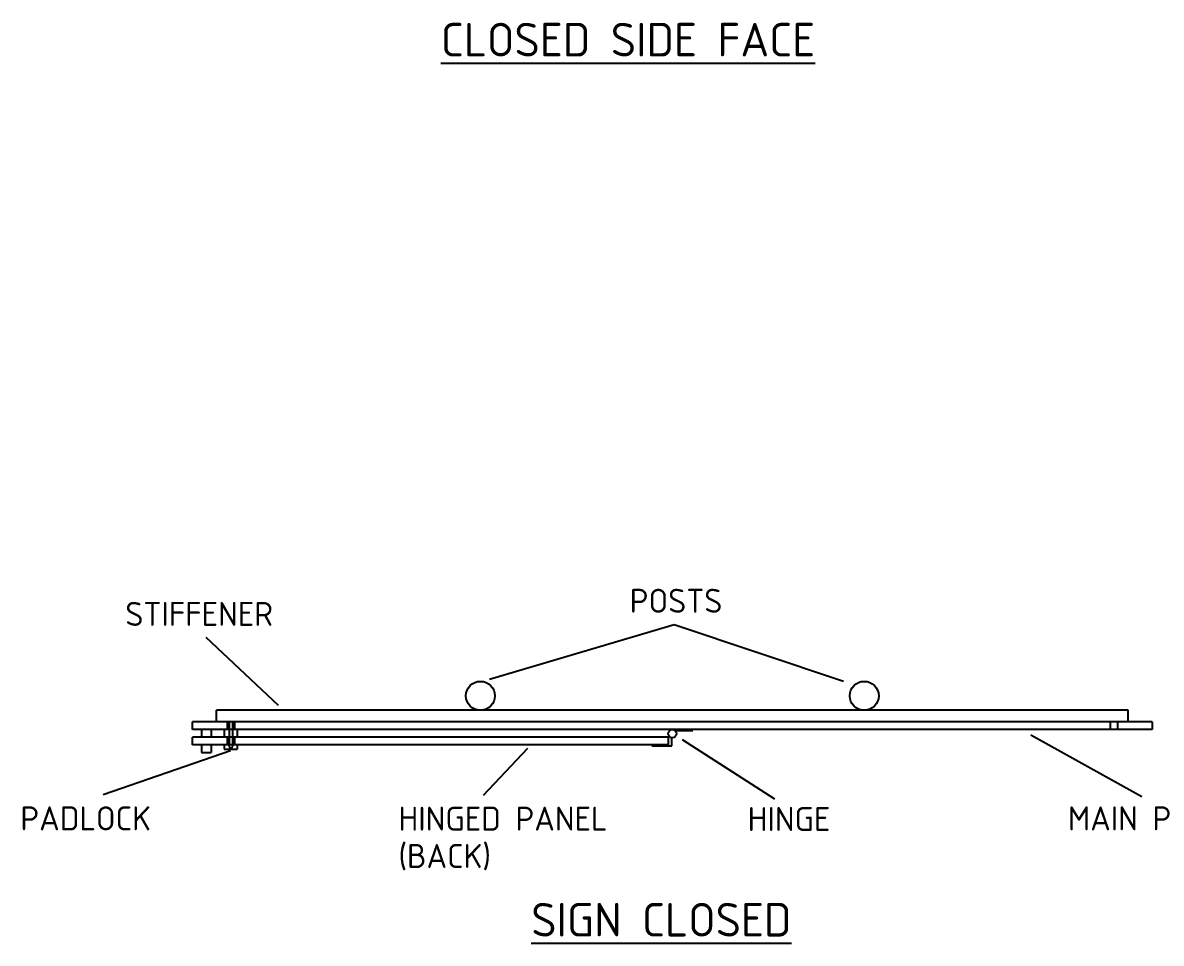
# Model space of a CAD drawing. Extents: x 0 to 420, y 0 to 297.
# Drawn here: x 216 to 334.6, y 104.8 to 200.8 of the extents above; entities that cross this region are included whole.
import ezdxf
from ezdxf.enums import TextEntityAlignment as Align

# ---------------------------------------------------------------- set-up
doc = ezdxf.new("R2010")
doc.units = 0
doc.header["$LTSCALE"] = 0.5
for name, color, linetype in [('L18', 4, 'CONTINUOUS'), ('L25', 1, 'CONTINUOUS'), ('L35', 3, 'CONTINUOUS'), ('T25', 1, 'CONTINUOUS'), ('T35', 3, 'CONTINUOUS')]:
    doc.layers.add(name, color=color, linetype=linetype)
doc.styles.add('ISO', font='iso3098b.shx')

msp = doc.modelspace()

# ---------------------------------------------------------------- linework, layer by layer
at = {"layer": 'L18'}
for p, q in [((237.3099495, 127.9259688), (237.3099495, 127.1259688)), ((237.5060178, 127.909002, -0.0011444), (237.5060178, 127.1268048, -0.0011444)), ((237.8664968, 127.909002, -0.0011444), (237.8664968, 127.1268048, -0.0011444)), ((238.0599495, 127.9259688), (238.0599495, 127.1259688)), ((329.3307648, 127.9259688), (329.3307648, 127.1259688)), ((330.0807648, 127.9259688), (330.0807648, 127.1259688)), ((237.3099495, 126.3325684), (237.3099495, 125.5325684)), ((237.5060178, 126.3063642, -0.0011444), (237.5060178, 125.5611357, -0.0011444)), ((237.8664968, 126.3152359, -0.0011444), (237.8664968, 125.5522641, -0.0011444)), ((238.0599495, 126.3325684), (238.0599495, 125.5325684))]:
    msp.add_line(p, q, dxfattribs=at)
at = {"layer": 'L25'}
for p, q in [((264.6583782, 132.3806878, -0.0007629), (283.9021385, 138.074319, -0.0007629)), ((283.9021385, 138.074319, -0.0007629), (301.5422538, 132.1518383, -0.0007629)), ((242.6642224, 129.634497, -0.0007629), (235.1041732, 136.7012236, -0.0007629)), ((331.1954572, 129.1259688), (236.1952572, 129.1259688)), ((236.1952572, 127.9259688), (236.1952572, 129.1259688)), ((331.1954572, 127.9259688), (331.1954572, 129.1259688)), ((333.6953572, 127.9259688), (233.6953572, 127.9259688)), ((233.6953572, 127.1259688), (233.6953572, 127.9259688)), ((333.6953572, 127.1259688), (233.6953572, 127.1259688)), ((234.6324607, 127.1259688, -0.0007629), (234.6324607, 126.3325684, -0.0007629)), ((235.6376196, 127.1259688, -0.0007629), (235.6376196, 126.3325684, -0.0007629)), ((237.0013476, 127.1259688, -0.0011444), (237.0013476, 126.3325684, -0.0011444)), ((237.5060178, 127.1259688, -0.0011444), (237.5060178, 126.3507226, -0.0011444)), ((237.8664968, 127.1259688, -0.0011444), (237.8664968, 126.3507226, -0.0011444)), ((238.3351187, 127.1259688, -0.0011444), (238.3351187, 126.3325684, -0.0011444)), ((333.6953572, 127.9259688), (333.6953572, 127.1259688)), ((283.2472734, 126.3325684), (233.6953572, 126.3325684)), ((233.6953572, 125.5325684), (233.6953572, 126.3325684)), ((283.2472734, 126.3325684), (283.2472734, 125.5325684)), ((284.7056708, 126.0864802, -0.0007629), (294.3480674, 119.8913349, -0.0007629)), ((321.0706019, 126.5680887, -0.0007629), (332.6414772, 120.1321395, -0.0007629)), ((237.6447026, 124.9070682, -0.0007629), (224.3864081, 120.3071829, -0.0007629)), ((283.2472734, 125.5325684), (233.6953572, 125.5325684)), ((234.6324607, 125.5325684), (234.6324607, 124.739168)), ((234.6324607, 124.739168), (235.6376196, 124.739168)), ((235.6376196, 125.5325684), (235.6376196, 124.739168)), ((237.0013476, 125.5325684, -0.0011444), (237.0013476, 125.083485, -0.0011444)), ((237.0013476, 125.083485, -0.0011444), (238.3351187, 125.083485, -0.0011444)), ((237.5060178, 125.5079057, -0.0011444), (237.5060178, 125.3837013, -0.0011444)), ((237.8664968, 125.5167774, -0.0011444), (237.8664968, 125.3837013, -0.0011444)), ((238.3351187, 125.5325684, -0.0011444), (238.3351187, 125.083485, -0.0011444)), ((268.5894332, 125.1244458, -0.0007629), (263.9745183, 120.2252791, -0.0007629))]:
    msp.add_line(p, q, dxfattribs=at)
for centre, radius in [((263.6953572, 130.6334688), 1.5075), ((303.6953572, 130.6334688), 1.5075), ((283.6935212, 126.6886131, 0.0001284), 0.4381114)]:
    msp.add_circle(centre, radius, dxfattribs=at)
msp.add_arc((237.6862573, 125.3837013, -0.0011444), 0.1802395, 180, 0, dxfattribs=at)
at = {"layer": 'L35'}
for p, q in [((285.8198931, 126.9867373), (284.0627806, 126.9867373)), ((283.6538991, 125.4312054), (283.6538991, 126.2526921)), ((281.5708213, 125.4312054), (283.6538991, 125.4312054))]:
    msp.add_line(p, q, dxfattribs=at)

# ---------------------------------------------------------------- texts
at = {"layer": 'L35', "insert": (279.0771166, 200.7834036), "char_height": 3.5, "width": 103.350110055, "attachment_point": 2, "style": 'ISO'}
msp.add_mtext('{\\LCLOSED SIDE FACE}', dxfattribs=at)
at = {"layer": 'T25', "style": 'ISO'}
for s, p in [('POSTS', (279.2484587, 139.2906626, -0.0007629)), ('STIFFENER', (226.6881989, 137.9192002, -0.0007629)), ('PADLOCK', (215.7448131, 116.6075481, -0.0007629)), ('HINGED PANEL', (255.1559831, 116.577193, -0.0007629)), ('HINGE', (291.5484247, 116.5394803, -0.0007629)), ('MAIN PANEL', (324.920557, 116.6076353, -0.0007629)), ('(BACK)', (255.1559831, 112.6867557, -0.0007629))]:
    msp.add_text(s, height=2.5, dxfattribs=at).set_placement(p)
at = {"layer": 'T35', "style": 'ISO'}
msp.add_text('%%USIGN CLOSED', height=3.5, dxfattribs=at).set_placement((282.5566487, 105.5398754, -0.0007629), align=Align.CENTER)

doc.saveas('drawing.dxf')
